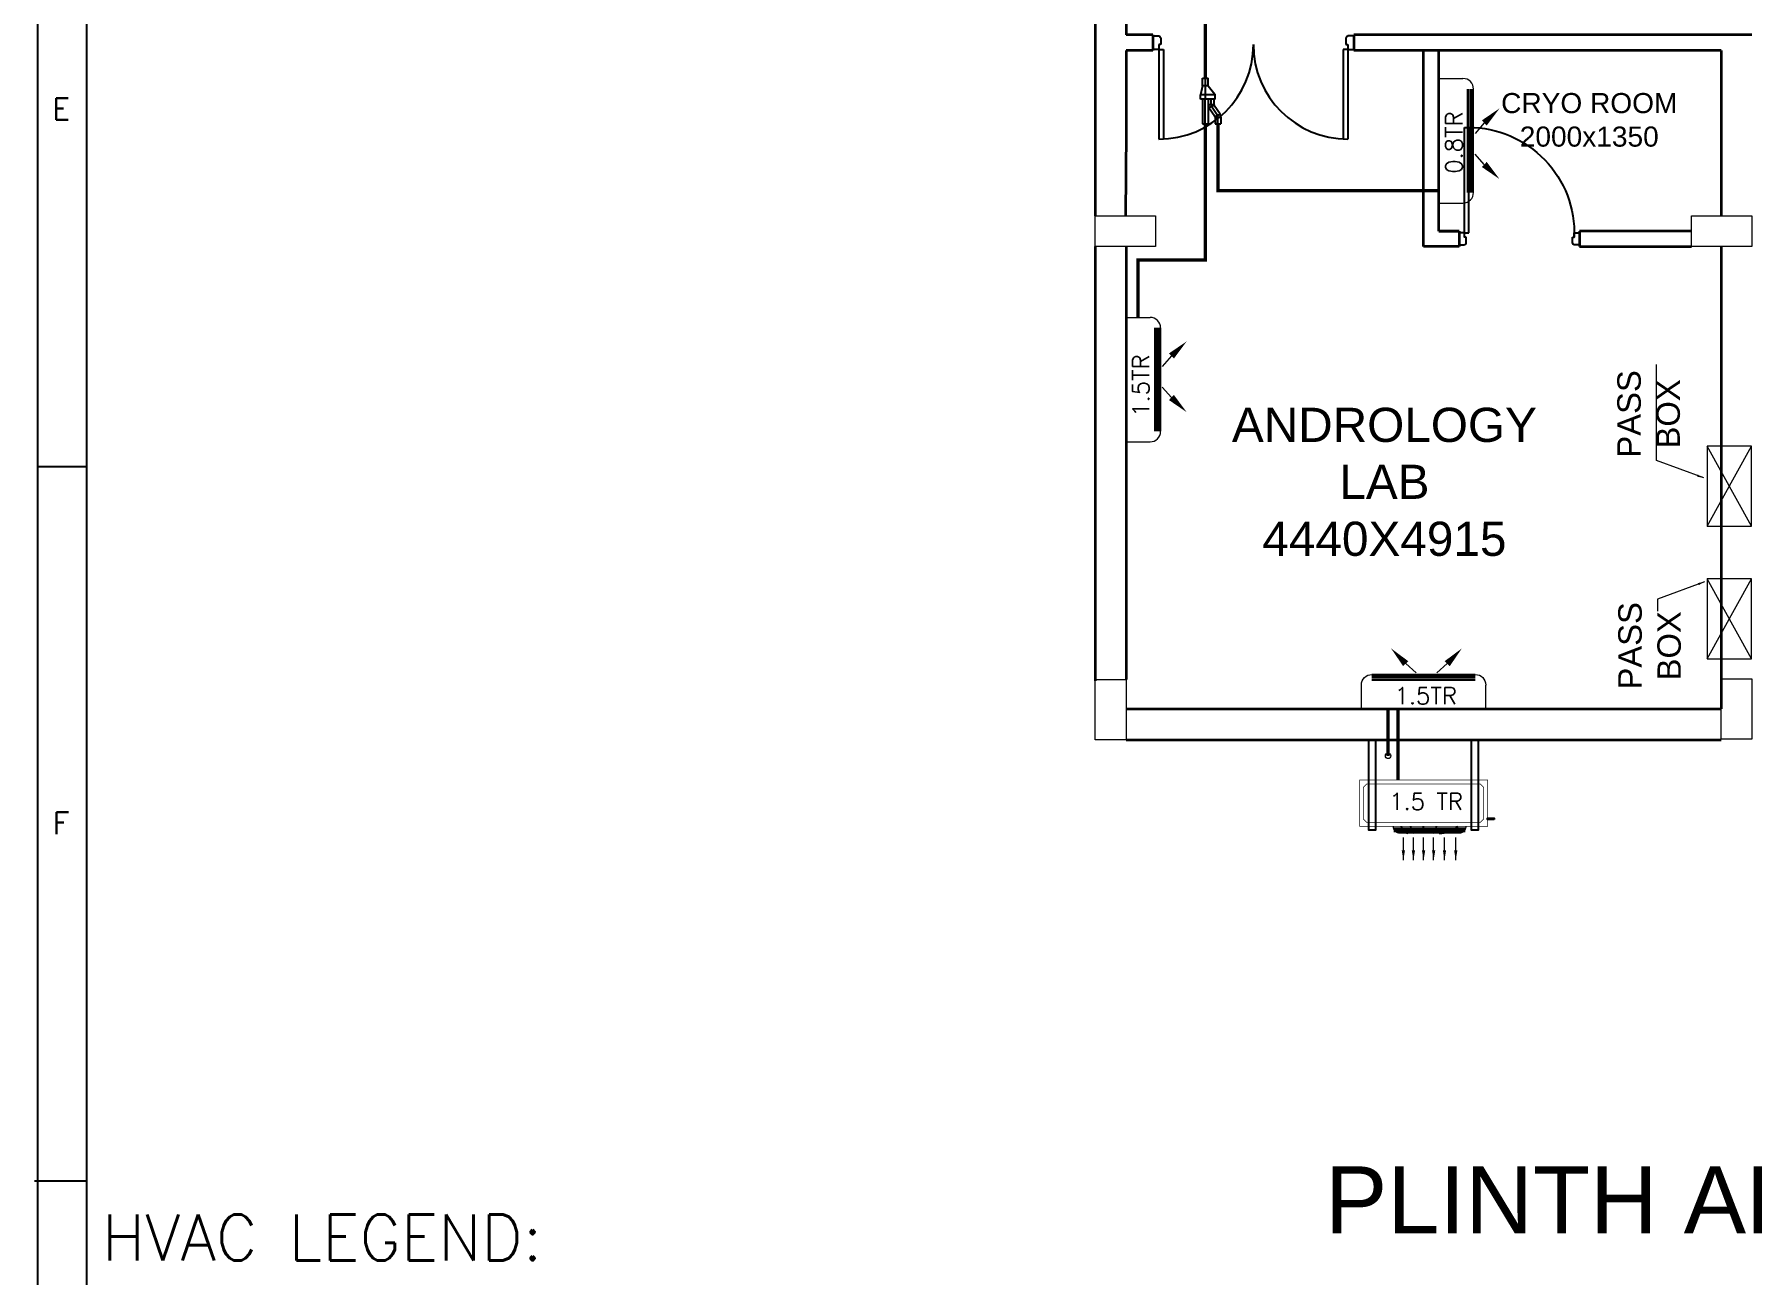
# Model space of a CAD drawing. Extents: x 2982526 to 3135339, y -1389320 to -1338265.
# Drawn here: x 2982526 to 2995342, y -1379361 to -1370105 of the extents above; entities that cross this region are included whole.
import ezdxf
from ezdxf.enums import TextEntityAlignment as Align

# ---------------------------------------------------------------- set-up
doc = ezdxf.new("R2010")
doc.units = 0
doc.header["$MEASUREMENT"] = 0
doc.linetypes.add('1', pattern=[0, 0, 0])
doc.linetypes.add('CONTINU', pattern=[0])
doc.layers.get('0').update_dxf_attribs({"color": 6, "linetype": '1'})
for name, color, linetype, lineweight in [('1Y-JOINT', 1, 'Continuous', 25), ('Column', 162, 'Continuous', 13), ('HTL-AC UNIT', 5, 'Continuous', 25), ('M-VRF- CKT', 5, 'Continuous', 30), ('MEP_HVAC_VRF_COPPER_PIPE', 6, 'Continuous', 9), ('vrf', 6, 'Continuous', 30), ('WALL', 7, '1', 35), ('WIN', 151, 'Continuous', 9)]:
    doc.layers.add(name, color=color, linetype=linetype, lineweight=lineweight)
for name, color, linetype in [('AC CKT-8', 110, 'Continuous'), ('DOOR', 40, 'Continuous'), ('HTL-COPPER PIPE', 6, 'Continuous'), ('HVAC_HI-WALL_1.5TR', 5, 'Continuous'), ('M HVAC HIGH WALL UNIT', 3, 'Continuous'), ('MEP_HVAC_COPPER_PIPE', 5, 'Continuous'), ('MEP_HVAC_DRAIN_PIPE', 7, 'Continuous'), ('MEP_HVAC_TEXT', 7, 'Continuous'), ('TEXT', 5, '1'), ('TITLE', 7, 'Continuous')]:
    doc.layers.add(name, color=color, linetype=linetype)
doc.styles.add('ARIAL', font='arial.ttf')
doc.styles.add('ROMANS', font='romans.shx')
doc.styles.add('VERDANA', font='verdana.ttf')
doc.dimstyles.new('AC DIM', dxfattribs={"dimtxt": 200, "dimasz": 200, "dimexe": 0.18, "dimexo": 50, "dimgap": 50, "dimtad": 1, "dimdec": 0, "dimzin": 12, "dimdsep": 46, "dimtxsty": 'ROMANS', "dimcen": 0, "dimclrt": 7, "dimadec": 0, "dimazin": 0, "dimtfac": 1, "dimtdec": 0, "dimtix": 1, "dimtofl": 0, "dimtmove": 0, "dimatfit": 3, "dimfxl": 1, "dimtolj": 1, "dimtzin": 12, "dimarcsym": 0})
doc.dimstyles.new('TEXT', dxfattribs={"dimscale": 0, "dimtxt": 500, "dimasz": 100, "dimexe": 75, "dimexo": 100, "dimgap": 50, "dimtad": 0, "dimdec": 0, "dimzin": 0, "dimdsep": 46, "dimtxsty": 'ARIAL', "dimblk": 'OBLIQUE', "dimcen": 0.09, "dimdle": 100, "dimclrd": 256, "dimclre": 256, "dimclrt": 6, "dimadec": 0, "dimazin": 0, "dimtfac": 1, "dimtdec": 0, "dimtofl": 0, "dimtmove": 2, "dimatfit": 3, "dimfxl": 1, "dimfrac": 2, "dimtolj": 1, "dimtzin": 0, "dimarcsym": 0})

# ---------------------------------------------------------------- blocks, each defined once
blk = doc.blocks.new('A$C1BA14061')
at = {"layer": 'TITLE', "color": 7}
blk.add_line((0, -140464), (0, 0), dxfattribs=at)
at = {"layer": 'TITLE'}
blk.add_line((1204, -139174), (1204, -1290), dxfattribs=at)
at = {"layer": 'TITLE', "color": 0}
for p, q in [((0, -87790), (1204, -87790)), ((-86, -105348), (1204, -105348))]:
    blk.add_line(p, q, dxfattribs=at)
at = {"layer": 'TITLE', "color": 0, "style": 'ROMANS', "width": 1}
for s, p in [('E', (573, -78997)), ('F', (573, -96555))]:
    blk.add_text(s, height=535, dxfattribs=at).set_placement(p, align=Align.MIDDLE)
blk = doc.blocks.new('A$C19B8274B')
at = {"layer": 'DOOR'}
for p, q in [((-45, 925), (-80, 925)), ((-80, 50), (-80, 925)), ((-45, 50), (-45, 925)), ((-45, 50), (-80, 50)), ((-955, -50), (-955, -47.5)), ((-940, -35), (-942.5, -35)), ((-60, -35), (-57.5, -35)), ((-45, -50), (-45, -47.5))]:
    blk.add_line(p, q, dxfattribs=at)
for points in [[(-940, 15), (-955, 15), (-955, 50), (-1000, 50), (-1000, -50), (-955, -50)], [(-940, -35), (-940, 15)], [(-60, 15), (-45, 15), (-45, 50), (0, 50), (0, -50), (-45, -50)], [(-60, -35), (-60, 15)]]:
    blk.add_lwpolyline(points, dxfattribs=at)
at = {"layer": 'DOOR', "color": 145}
blk.add_arc((-80, 50), 875, 90, 182.29244, dxfattribs=at)
at = {"layer": 'DOOR'}
for centre, start, end in [((-955, -35), 270, 0), ((-45, -35), 180, 270)]:
    blk.add_arc(centre, 12.5, start, end, dxfattribs=at)
blk = doc.blocks.new('ddoor')
at = {"layer": 'DOOR', "lineweight": 25}
for p, q in [((50, 0), (-50, 0)), ((-50, 0), (-50, -45)), ((50, -45), (50, 0)), ((-50, -45), (-47, -45)), ((-35, -60), (-35, -57)), ((-35, -60), (15, -60)), ((15, -60), (15, -45)), ((15, -45), (50, -45)), ((50, -45), (720, -45)), ((50, -45), (50, -80)), ((50, -80), (720, -80)), ((-50, -1500), (-50, -1455)), ((-50, -1455), (-47, -1455)), ((50, -1500), (-50, -1500)), ((50, -1500), (-50, -1500)), ((-35, -1440), (-35, -1442)), ((-35, -1440), (15, -1440)), ((15, -1440), (15, -1455)), ((15, -1455), (50, -1455)), ((50, -1420), (720, -1420)), ((50, -1455), (50, -1420)), ((50, -1455), (720, -1455)), ((50, -1455), (50, -1500))]:
    blk.add_line(p, q, dxfattribs=at)
for centre, start, end in [((-35, -45), 180, 270), ((-35, -1455), 90, 180)]:
    blk.add_arc(centre, 12.5, start, end, dxfattribs=at)
at = {"layer": 'DOOR', "color": 146, "lineweight": 25, "true_color": 0x105689}
for centre, start, end in [((15, -45), 270, 0), ((15, -1455), 0, 90)]:
    blk.add_arc(centre, 705, start, end, dxfattribs=at)
blk = doc.blocks.new('_Oblique')
at = {"color": 0, "linetype": 'ByBlock', "lineweight": -2}
blk.add_line((-0.5, -0.5), (0.5, 0.5), dxfattribs=at)
blk = doc.blocks.new('HI WALL SPLIT AC UNIT')
at = {"layer": 'M HVAC HIGH WALL UNIT', "lineweight": 5}
for p, q in [((955021, -147904), (955950, -147904)), ((955021, -147904), (955021, -148083)), ((955950, -147904), (955950, -148083)), ((955100, -148162), (955872, -148162))]:
    blk.add_line(p, q, dxfattribs=at)
at = {"layer": 'M HVAC HIGH WALL UNIT', "color": 8, "lineweight": 5}
for p, q in [((955100, -148116), (955872, -148116)), ((955100, -148125), (955872, -148125)), ((955100, -148136), (955872, -148136)), ((955100, -148146), (955872, -148146)), ((955100, -148155), (955872, -148155))]:
    blk.add_line(p, q, dxfattribs=at)
at = {"layer": 'M HVAC HIGH WALL UNIT', "color": 7, "lineweight": 5}
for p, q in [((955309, -148242), (955387, -148173)), ((955619, -148242), (955541, -148173))]:
    blk.add_line(p, q, dxfattribs=at)
at = {"layer": 'M HVAC HIGH WALL UNIT', "lineweight": 5}
for centre, start, end in [((955100, -148083), 180, 270), ((955872, -148083), 270, 0)]:
    blk.add_arc(centre, 78.8, start, end, dxfattribs=at)
at = {"layer": 'M HVAC HIGH WALL UNIT', "color": 7, "lineweight": 5}
for points in [[(955328, -148260), (955290, -148224), (955200, -148356)], [(955600, -148260), (955638, -148224), (955728, -148356)]]:
    blk.add_solid(points, dxfattribs=at)
blk = doc.blocks.new('HI WALL SPLIT AC UNIT 1.5TR')
at = {"layer": 'HVAC_HI-WALL_1.5TR', "color": 7, "lineweight": 5}
for p, q in [((1295285, -129882), (1295363, -129952)), ((1295595, -129882), (1295517, -129952))]:
    blk.add_line(p, q, dxfattribs=at)
at = {"layer": 'HVAC_HI-WALL_1.5TR', "color": 5, "lineweight": 5}
for p, q in [((1294997, -130221), (1294997, -130042)), ((1295076, -129963), (1295847, -129963)), ((1295926, -130221), (1295926, -130042)), ((1294997, -130221), (1295926, -130221))]:
    blk.add_line(p, q, dxfattribs=at)
at = {"layer": 'HVAC_HI-WALL_1.5TR', "color": 8, "lineweight": 5}
for p, q in [((1295076, -129970), (1295847, -129970)), ((1295076, -129979), (1295847, -129979)), ((1295076, -129988), (1295847, -129988)), ((1295076, -130000), (1295847, -130000)), ((1295076, -130009), (1295847, -130009))]:
    blk.add_line(p, q, dxfattribs=at)
at = {"layer": 'HVAC_HI-WALL_1.5TR', "color": 5, "lineweight": 5}
for centre, start, end in [((1295076, -130042), 90, 180), ((1295847, -130042), 0, 90)]:
    blk.add_arc(centre, 78.8, start, end, dxfattribs=at)
at = {"layer": 'HVAC_HI-WALL_1.5TR', "color": 7, "lineweight": 5}
for points in [[(1295304, -129864), (1295266, -129901), (1295176, -129769)], [(1295576, -129864), (1295614, -129901), (1295704, -129769)]]:
    blk.add_solid(points, dxfattribs=at)
blk = doc.blocks.new('Y-JOINT')
at = {"layer": '1Y-JOINT', "extrusion": (7.0061e-12, -6.61628e-05, 1)}
for p, q in [((416463, -2646, 0), (416247, -2646, 0)), ((416247, -2646, 0), (416247, -2697, 0)), ((416247, -2671, 0), (416463, -2671, 0)), ((416463, -2697, 0), (416247, -2697, 0)), ((416412, -2747, 0), (416412, -2697, 0)), ((416463, -2697, 0), (416412, -2697, 0)), ((416463, -2757, 0), (416463, -2628, 0)), ((416463, -2628, 0), (416499, -2628, 0)), ((416499, -2757, 0), (416499, -2628, 0)), ((416579, -2646, 0), (416499, -2628, 0)), ((416579, -2697, 0), (416506, -2754, 0)), ((416306, -2756, 0), (416247, -2756, 0)), ((416247, -2772, 0), (416247, -2756, 0)), ((416247, -2756, 0), (416247, -2807, 0)), ((416247, -2781, 0), (416306, -2781, 0)), ((416306, -2807, 0), (416247, -2807, 0)), ((416306, -2756, 0), (416306, -2807, 0)), ((416310, -2755, 0), (416386, -2703, 0)), ((416310, -2755, 0), (416333, -2801, 0)), ((416321, -2778, 0), (416399, -2725, 0)), ((416333, -2801, 0), (416408, -2748, 0)), ((416408, -2748, 0), (416386, -2703, 0)), ((416412, -2722, 0), (416463, -2722, 0)), ((416463, -2747, 0), (416412, -2747, 0)), ((416463, -2757, 0), (416499, -2757, 0))]:
    blk.add_line(p, q, dxfattribs=at)
at = {"layer": '1Y-JOINT', "extrusion": (6.9964e-12, -6.61628e-05, 1)}
for p, q in [((416647, -2671, 0), (416463, -2671, 0)), ((416579, -2646, 0), (416647, -2646, 0)), ((416579, -2697, 0), (416647, -2697, 0)), ((416647, -2646, 0), (416647, -2697, 0))]:
    blk.add_line(p, q, dxfattribs=at)
at = {"layer": '1Y-JOINT'}
blk.add_line((416579, -2697, 0), (416579, -2646, 0), dxfattribs=at)
at = {"layer": '1Y-JOINT', "extrusion": (7.0061e-12, -6.61628e-05, 1)}
for centre, radius, start, end in [((416412, -2756, 0), 59.5, 90, 116.0671), ((416306, -2747, 0), 8.85, 270, 296.0671), ((416306, -2747, 0), 34.2, 270, 296.0671), ((416306, -2747, 0), 59.5, 270, 296.0671), ((416412, -2756, 0), 34.2, 90, 116.0671), ((416412, -2756, 0), 8.85, 90, 116.0671), ((416499, -2749, 0), 8.85, 270, 321.3789)]:
    blk.add_arc(centre, radius, start, end, dxfattribs=at)
blk = doc.blocks.new('A$C4D743431')
at = {"layer": 'AC CKT-8', "xscale": 0.933787291884793, "yscale": 0.933787291884793, "zscale": 0.933787291884793, "rotation": 359.9999939263457}
blk.add_blockref('Y-JOINT', (-389060, 2495, 0), dxfattribs=at)
blk = doc.blocks.new('G$C4406566D')
at = {"layer": 'M-VRF- CKT', "xscale": 0.8031807735897878, "yscale": 0.8031807735897878, "zscale": 0.8031807735897878, "rotation": 180}
blk.add_blockref('A$C4D743431', (-224, -89, 0), dxfattribs=at)
blk.add_blockref('A$C4D743431', (-224, -89, 0), dxfattribs=at)
blk = doc.blocks.new('G$C186CAD5F')
at = {"layer": 'vrf', "color": 3, "xscale": 8.96419313933734, "yscale": 8.96419313933734, "zscale": 8.96419313933734, "rotation": 270.0000005682937}
blk.add_blockref('G$C4406566D', (796, -2010, 0), dxfattribs=at)
blk = doc.blocks.new('Q5YYYU')
at = {"layer": 'Column'}
for points in [[(450, 3910), (450, 3680), (0, 3680), (0, 3910)], [(4899.9159, 3910), (4899.9159, 3680), (4449.9159, 3680), (4449.9159, 3910)], [(0, 450), (230, 450), (230, 0), (0, 0)], [(4669.9159, 455), (4899.9159, 455), (4899.9159, 5), (4669.9159, 5)]]:
    blk.add_lwpolyline(points, close=True, dxfattribs=at)
at = {"layer": 'WALL', "color": 8}
for p, q in [((0, 7245), (0, 3910)), ((230, 7245), (230, 5260)), ((430, 5260), (230, 5260)), ((430, 5260), (430, 5145)), ((4495, 5260), (1930, 5260)), ((1930, 5260), (1930, 5145)), ((4899.9159, 5260), (4495, 5260)), ((430, 5145), (230, 5145)), ((230, 5145), (230, 4545)), ((2730, 5145), (1930, 5145)), ((2449.9159, 3680), (2449.9159, 5145)), ((2564.9159, 3795), (2564.9159, 5145)), ((4495, 5145), (2730, 5145)), ((4669.9159, 5145), (4495, 5145)), ((4669.9159, 5145), (4669.9159, 3910)), ((230, 4545), (225, 3910)), ((2564.9159, 3795), (2714.9159, 3795)), ((2714.9159, 3795), (2564.9159, 3795)), ((2714.9159, 3795), (2714.9159, 3680)), ((3614.9159, 3795.0001), (3614.9159, 3680.0001)), ((4449.9159, 3795), (3614.9159, 3795)), ((0, 3680), (0, 440.316)), ((230, 3680), (230, 450)), ((2714.9159, 3680), (2449.9159, 3680)), ((3614.9159, 3680.0001), (4449.9159, 3680.0001)), ((4669.9159, 3680), (4669.9159, 230)), ((230, 230), (4669.9159, 230)), ((230, 0), (4669.9159, 0))]:
    blk.add_line(p, q, dxfattribs=at)
at = {"layer": 'WIN', "color": 8, "linetype": 'Continuous'}
for p, q in [((4567.2758, 1593.162), (4897.2758, 2192.3452)), ((4897.2758, 1593.162), (4567.2758, 2192.3452)), ((4566.9571, 603.2002), (4896.9571, 1202.3833)), ((4896.9571, 603.2002), (4566.9571, 1202.3833))]:
    blk.add_line(p, q, dxfattribs=at)
at = {"layer": 'WIN', "linetype": 'Continuous'}
for points in [[(4567.2758, 1593.162), (4897.2758, 1593.162), (4897.2758, 2192.3452), (4567.2758, 2192.3452)], [(4566.9571, 603.2002), (4896.9571, 603.2002), (4896.9571, 1202.3833), (4566.9571, 1202.3833)]]:
    blk.add_lwpolyline(points, close=True, dxfattribs=at)
at = {"layer": 'DOOR', "linetype": 'Continuous', "xscale": -0.9, "yscale": 0.9, "zscale": 0.9}
blk.add_blockref('A$C19B8274B', (2714.9159, 3737.5), dxfattribs=at)
at = {"layer": 'WALL', "rotation": 270}
blk.add_blockref('ddoor', (1930, 5202.5), dxfattribs=at)
at = {"layer": 'TEXT', "color": 8, "attachment_point": 5, "style": 'ARIAL'}
for s, insert, char_height, width in [('CRYO ROOM 2000x1350', (3686.639, 4625.3887), 150, 2091.40159), ('ANDROLOGY LAB 4440X4915', (2157.8298, 1923.3526), 255, 2454.157572)]:
    blk.add_mtext(s, dxfattribs=dict(at, insert=insert, char_height=char_height, width=width))
at = {"layer": 'TEXT', "color": 8, "linetype": 'Continuous', "char_height": 175, "width": 1149.249659, "attachment_point": 5, "rotation": 90, "style": 'ARIAL'}
for insert in [(4130.6606, 2431.9016, -101230.7692), (4137.8133, 701.3878, -101230.7692)]:
    blk.add_mtext('PASS BOX', dxfattribs=dict(at, insert=insert))
at = {"layer": 'WIN', "color": 8, "linetype": 'Continuous'}
for points in [[(4540.7647, 1954.0264, -101230.7692), (4187.9041, 2083.4315, -101230.7692), (4187.9041, 2801.1987, -101230.7692)], [(4547.9174, 1179.2629, -101230.7692), (4195.0568, 1049.8579, -101230.7692), (4195.0568, 960.137, -101230.7692)]]:
    blk.add_leader(points, dimstyle='TEXT', override={"dimscale": 1, "dimtxt": 200, "dimasz": 50, "dimfxl": 0.18}, dxfattribs=at)
blk = doc.blocks.new('ODU')
at = {"layer": 'HTL-AC UNIT'}
for p, q in [((3484013, -610684, 0), (3483480, -610684, 0)), ((3484013, -610694, 0), (3483480, -610694, 0)), ((3483791, -610669, 0), (3483791, -610719, 0)), ((3484013, -610704, 0), (3483480, -610704, 0))]:
    blk.add_line(p, q, dxfattribs=at)
at = {"layer": 'HTL-AC UNIT', "elevation": 0}
for points in [[(3483383, -611365), (3483383, -610691), (3483433, -610691), (3483433, -611365), (3483383, -611365)], [(3484149, -611365), (3484149, -610691), (3484199, -610691), (3484199, -611365), (3484149, -611365)]]:
    blk.add_lwpolyline(points, dxfattribs=at)
at = {"layer": 'HTL-AC UNIT', "const_width": 10, "elevation": 0}
blk.add_lwpolyline([(3483475, -610719), (3483475, -610719, -0.414214), (3483525, -610669), (3483968, -610669, -0.414214), (3484018, -610719), (3484018, -610719)], format="xyb", dxfattribs=at)
at = {"layer": 'HTL-AC UNIT', "elevation": 0}
blk.add_lwpolyline([(3483264, -610769), (3483314, -610769), (3483314, -610779), (3483264, -610779)], close=True, dxfattribs=at)
at = {"layer": 'HTL-AC UNIT', "const_width": 5, "elevation": 0}
for points in [[(3483314, -610719), (3484269, -610719), (3484269, -611065), (3483314, -611065)], [(3483368, -610748), (3484215, -610748), (3484240, -610773), (3484240, -611011), (3484215, -611036), (3483368, -611036), (3483343, -611011), (3483343, -610773)]]:
    blk.add_lwpolyline(points, close=True, dxfattribs=at)
at = {"layer": 'HTL-AC UNIT'}
for centre, radius, start, end in [((3483666, -610864, 0), 196, 87.3624, 131.9453), ((3483789, -610737, 0), 96.6, 135.2739, 169.2801), ((3483794, -610737, 0), 96.6, 10.7199, 44.7261), ((3483908, -610719, 0), 50, 0, 90)]:
    blk.add_arc(centre, radius, start, end, dxfattribs=at)
for points in [[(3483551, -610466, 0), (3483551, -610635, 0)], [(3483635, -610466, 0), (3483635, -610635, 0)], [(3483716, -610466, 0), (3483716, -610635, 0)], [(3483791, -610466, 0), (3483791, -610635, 0)], [(3483867, -610466, 0), (3483867, -610635, 0)], [(3483942, -610466, 0), (3483942, -610635, 0)]]:
    blk.add_leader(points, dimstyle='AC DIM', override={"dimasz": 75, "dimtad": 0}, dxfattribs=at)

msp = doc.modelspace()

# ---------------------------------------------------------------- linework, layer by layer
at = {"layer": 'MEP_HVAC_COPPER_PIPE', "linetype": 'ByBlock', "lineweight": 0, "const_width": 25}
msp.add_lwpolyline([(2992703.5, -1375139.8), (2992703.5, -1375669.8)], dxfattribs=at)
at = {"layer": 'MEP_HVAC_DRAIN_PIPE', "linetype": 'ByBlock', "lineweight": 0, "const_width": 25}
msp.add_lwpolyline([(2992628.5, -1375139.8), (2992628.5, -1375489.8)], dxfattribs=at)
at = {"layer": 'MEP_HVAC_DRAIN_PIPE', "linetype": 'ByBlock', "lineweight": 0}
msp.add_circle((2992628.5, -1375489.8), 20, dxfattribs=at)
at = {"layer": 'MEP_HVAC_VRF_COPPER_PIPE', "lineweight": 0, "const_width": 25, "elevation": 0}
for points in [[(2991065.3, -1366760.5), (2991265.3, -1366760.5), (2991265.3, -1370430.9)], [(2991265.3, -1370772.9), (2991265.3, -1371789.8), (2990763, -1371789.8), (2990763, -1372217.8)], [(2991359.4, -1370772.9), (2991359.4, -1371272.9), (2993008.3, -1371272.9)]]:
    msp.add_lwpolyline(points, dxfattribs=at)

# ---------------------------------------------------------------- block references
at = {"layer": 'HTL-AC UNIT', "linetype": 'ByBlock', "lineweight": 0, "rotation": 180}
msp.add_blockref('ODU', (6476684.6, -1986734.4, 0), dxfattribs=at)
at = {"layer": 'HTL-COPPER PIPE', "lineweight": 0, "xscale": 0.1271654228864588, "yscale": 0.1271654228864588, "zscale": 0.1271654228864588}
msp.add_blockref('G$C186CAD5F', (2991265.3, -1370430.9), dxfattribs=at)
at = {"layer": 'HVAC_HI-WALL_1.5TR', "lineweight": 0, "rotation": 270}
msp.add_blockref('HI WALL SPLIT AC UNIT 1.5TR', (3120894.2, -77220.6), dxfattribs=at)
at = {"layer": 'HVAC_HI-WALL_1.5TR', "lineweight": 0, "xscale": -1}
msp.add_blockref('HI WALL SPLIT AC UNIT 1.5TR', (4288355, -1244919), dxfattribs=at)
at = {"layer": 'M HVAC HIGH WALL UNIT', "color": 1, "lineweight": 0, "rotation": 89.99999999999999}
msp.add_blockref('HI WALL SPLIT AC UNIT', (2845104.5, -2326385.6), dxfattribs=at)
at = {"layer": 'TITLE', "lineweight": 0, "xscale": 0.3035552556082519, "yscale": 0.3035553943041123, "zscale": 0.3035553665695551}
msp.add_blockref('A$C1BA14061', (2982551.7, -1346682), dxfattribs=at)
at = {"layer": 'WALL', "color": 240, "lineweight": 0, "true_color": 0xed1f24}
msp.add_blockref('Q5YYYU', (2990443.3, -1375369.8), dxfattribs=at)

# ---------------------------------------------------------------- texts
at = {"layer": 'MEP_HVAC_TEXT', "color": 0, "lineweight": 0, "char_height": 125, "style": 'VERDANA'}
for s, width, insert, attachment_point, rotation in [('{\\Fromans|c0;\\C256;0.8TR}', 508.123, (2993057.9, -1370679.6), 3, 89.99312), ('{\\Fromans|c0;\\C256;1.5TR}', 1718.699, (2990721.7, -1372959.3), 1, 90.00688), ('{\\Fromans|c0;\\C256;1.5TR}', 1718.699, (2993142.8, -1374978.8), 3, 359.99312), ('{\\Fromans|c0;\\C256;1.5 TR}', 1718.699, (2993188.4, -1375767.6, 101230.8), 3, 359.99312)]:
    msp.add_mtext_dynamic_manual_height_columns(s, width=width, gutter_width=750, heights=[0], dxfattribs=dict(at, insert=insert, attachment_point=attachment_point, rotation=rotation))
at = {"layer": 'MEP_HVAC_TEXT', "linetype": 'CONTINU', "lineweight": 0, "insert": (2983030, -1378912.4), "char_height": 342.438, "width": 8178.997, "attachment_point": 1}
msp.add_mtext('{\\Fromans|c0;\\C256;HVAC LEGEND:}', dxfattribs=at)
at = {"layer": 'TEXT', "color": 8, "lineweight": 0, "insert": (2998561.8, -1378878.6), "char_height": 500, "width": 16142.689, "attachment_point": 5, "style": 'ARIAL'}
msp.add_mtext('PLINTH AREA - 502.94 Sq.M. (5412 Sft.)', dxfattribs=at)

doc.saveas('drawing.dxf')
